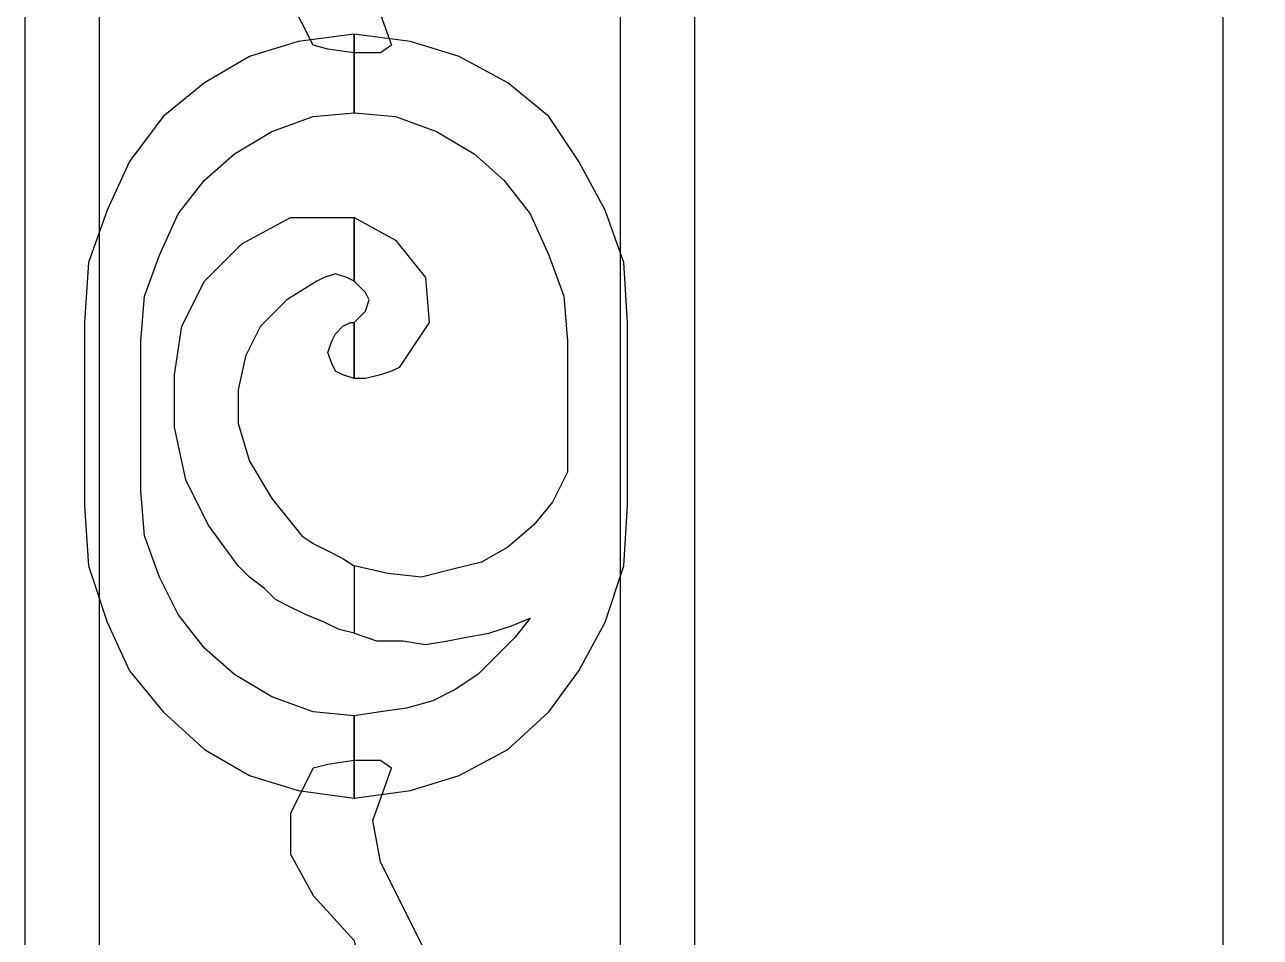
# Model space of a CAD drawing. Header units: centimetres. Extents: x -55 to 55, y -47 to 50.
# Drawn here: x -18.76 to 5.22, y -10.01 to 7.69 of the extents above; entities that cross this region are included whole.
import ezdxf

# ---------------------------------------------------------------- set-up
doc = ezdxf.new("R2010")
doc.units = ezdxf.units.CM
doc.header["$MEASUREMENT"] = 0
doc.layers.add('layer 1', color=7, linetype='Continuous')

msp = doc.modelspace()

# ---------------------------------------------------------------- linework, layer by layer
at = {"layer": 'layer 1', "color": 108}
for points, knots in [([(-18.759, -43.49358), (-18.759, -43.49358), (-18.759, 36.6394), (-18.759, 36.6394), (-18.759, 36.6394), (-18.759, 36.6394), (-17.306, 36.7847), (-17.306, 36.7847), (-17.306, 36.7847), (-17.306, 36.7847), (-17.306, -43.34828), (-17.306, -43.34828), (-17.306, -43.34828), (-17.306, -43.34828), (-18.759, -43.49358), (-18.759, -43.49358)], [0, 0, 0, 0, 0.25, 0.25, 0.25, 0.25, 0.5, 0.5, 0.5, 0.5, 0.75, 0.75, 0.75, 0.75, 1, 1, 1, 1]), ([(-7.20765, -43.49358), (-7.20765, -43.49358), (-7.20765, 36.6394), (-7.20765, 36.6394), (-7.20765, 36.6394), (-7.20765, 36.6394), (-5.75464, 36.7847), (-5.75464, 36.7847), (-5.75464, 36.7847), (-5.75464, 36.7847), (-5.75464, -43.34828), (-5.75464, -43.34828), (-5.75464, -43.34828), (-5.75464, -43.34828), (-7.20765, -43.49358), (-7.20765, -43.49358)], [0, 0, 0, 0, 0.25, 0.25, 0.25, 0.25, 0.5, 0.5, 0.5, 0.5, 0.75, 0.75, 0.75, 0.75, 1, 1, 1, 1]), ([(4.48901, -43.49358), (4.48901, -43.49358), (4.48901, 36.6394), (4.48901, 36.6394), (4.48901, 36.6394), (4.48901, 36.6394), (5.94201, 36.7847), (5.94201, 36.7847), (5.94201, 36.7847), (5.94201, 36.7847), (5.94201, -43.34828), (5.94201, -43.34828), (5.94201, -43.34828), (5.94201, -43.34828), (4.48901, -43.49358), (4.48901, -43.49358)], [0, 0, 0, 0, 0.25, 0.25, 0.25, 0.25, 0.5, 0.5, 0.5, 0.5, 0.75, 0.75, 0.75, 0.75, 1, 1, 1, 1]), ([(-10.9128, 10.99394), (-10.9128, 10.99394), (-10.98545, 11.57514), (-10.98545, 11.57514), (-10.98545, 11.57514), (-10.98545, 11.57514), (-11.2034, 12.15634), (-11.2034, 12.15634), (-11.2034, 12.15634), (-11.2034, 12.15634), (-11.494, 12.73754), (-11.494, 12.73754), (-11.494, 12.73754), (-11.494, 12.73754), (-11.9299, 13.24609), (-11.9299, 13.24609), (-11.9299, 13.24609), (-11.9299, 13.24609), (-12.2205, 13.75464), (-12.2205, 13.75464), (-12.2205, 13.75464), (-12.2205, 13.75464), (-12.2205, 14.26319), (-12.2205, 14.26319), (-12.2205, 14.26319), (-12.2205, 14.26319), (-12.0752, 14.77174), (-12.0752, 14.77174), (-12.0752, 14.77174), (-12.0752, 14.77174), (-11.85725, 15.28029), (-11.85725, 15.28029), (-11.85725, 15.28029), (-11.85725, 15.28029), (-11.71195, 15.78884), (-11.71195, 15.78884), (-11.71195, 15.78884), (-11.71195, 15.78884), (-11.56665, 16.44269), (-11.56665, 16.44269), (-11.56665, 16.44269), (-11.56665, 16.44269), (-11.56665, 17.16919), (-11.56665, 17.16919), (-11.56665, 17.16919), (-11.56665, 17.16919), (-11.85725, 17.96834), (-11.85725, 17.96834), (-11.85725, 17.96834), (-11.85725, 17.96834), (-11.85725, 17.53244), (-11.85725, 17.53244), (-11.85725, 17.53244), (-11.85725, 17.53244), (-11.85725, 17.16919), (-11.85725, 17.16919), (-11.85725, 17.16919), (-11.85725, 17.16919), (-11.9299, 16.87859), (-11.9299, 16.87859), (-11.9299, 16.87859), (-11.9299, 16.87859), (-11.9299, 16.58799), (-11.9299, 16.58799), (-11.9299, 16.58799), (-11.9299, 16.58799), (-12.2205, 15.78884), (-12.2205, 15.78884), (-12.2205, 15.78884), (-12.2205, 15.78884), (-12.58375, 15.28029), (-12.58375, 15.28029), (-12.58375, 15.28029), (-12.58375, 15.28029), (-12.87435, 14.77174), (-12.87435, 14.77174), (-12.87435, 14.77174), (-12.87435, 14.77174), (-13.0923, 14.26319), (-13.0923, 14.26319), (-13.0923, 14.26319), (-13.0923, 14.26319), (-13.01965, 13.17344), (-13.01965, 13.17344), (-13.01965, 13.17344), (-13.01965, 13.17344), (-12.5111, 12.44694), (-12.5111, 12.44694), (-12.5111, 12.44694), (-12.5111, 12.44694), (-12.14785, 11.72044), (-12.14785, 11.72044), (-12.14785, 11.72044), (-12.14785, 11.72044), (-12.3658, 10.63069), (-12.3658, 10.63069), (-12.3658, 10.63069), (-12.3658, 10.63069), (-13.16495, 9.75889), (-13.16495, 9.75889), (-13.16495, 9.75889), (-13.16495, 9.75889), (-13.60085, 8.95974), (-13.60085, 8.95974), (-13.60085, 8.95974), (-13.60085, 8.95974), (-13.60085, 8.16059), (-13.60085, 8.16059), (-13.60085, 8.16059), (-13.60085, 8.16059), (-13.16495, 7.28879), (-13.16495, 7.28879), (-13.16495, 7.28879), (-13.16495, 7.28879), (-12.87435, 7.21614), (-12.87435, 7.21614), (-12.87435, 7.21614), (-12.87435, 7.21614), (-12.3658, 7.14349), (-12.3658, 7.14349), (-12.3658, 7.14349), (-12.3658, 7.14349), (-11.85725, 7.14349), (-11.85725, 7.14349), (-11.85725, 7.14349), (-11.85725, 7.14349), (-11.6393, 7.28879), (-11.6393, 7.28879), (-11.6393, 7.28879), (-11.6393, 7.28879), (-12.00255, 8.30589), (-12.00255, 8.30589), (-12.00255, 8.30589), (-12.00255, 8.30589), (-11.85725, 9.17769), (-11.85725, 9.17769), (-11.85725, 9.17769), (-11.85725, 9.17769), (-11.42135, 9.97684), (-11.42135, 9.97684), (-11.42135, 9.97684), (-11.42135, 9.97684), (-10.9128, 10.99394), (-10.9128, 10.99394)], [0, 0, 0, 0, 0.02777778, 0.02777778, 0.02777778, 0.02777778, 0.05555556, 0.05555556, 0.05555556, 0.05555556, 0.08333333, 0.08333333, 0.08333333, 0.08333333, 0.11111111, 0.11111111, 0.11111111, 0.11111111, 0.13888889, 0.13888889, 0.13888889, 0.13888889, 0.16666667, 0.16666667, 0.16666667, 0.16666667, 0.19444444, 0.19444444, 0.19444444, 0.19444444, 0.22222222, 0.22222222, 0.22222222, 0.22222222, 0.25, 0.25, 0.25, 0.25, 0.27777778, 0.27777778, 0.27777778, 0.27777778, 0.30555556, 0.30555556, 0.30555556, 0.30555556, 0.33333333, 0.33333333, 0.33333333, 0.33333333, 0.36111111, 0.36111111, 0.36111111, 0.36111111, 0.38888889, 0.38888889, 0.38888889, 0.38888889, 0.41666667, 0.41666667, 0.41666667, 0.41666667, 0.44444444, 0.44444444, 0.44444444, 0.44444444, 0.47222222, 0.47222222, 0.47222222, 0.47222222, 0.5, 0.5, 0.5, 0.5, 0.52777778, 0.52777778, 0.52777778, 0.52777778, 0.55555556, 0.55555556, 0.55555556, 0.55555556, 0.58333333, 0.58333333, 0.58333333, 0.58333333, 0.61111111, 0.61111111, 0.61111111, 0.61111111, 0.63888889, 0.63888889, 0.63888889, 0.63888889, 0.66666667, 0.66666667, 0.66666667, 0.66666667, 0.69444444, 0.69444444, 0.69444444, 0.69444444, 0.72222222, 0.72222222, 0.72222222, 0.72222222, 0.75, 0.75, 0.75, 0.75, 0.77777778, 0.77777778, 0.77777778, 0.77777778, 0.80555556, 0.80555556, 0.80555556, 0.80555556, 0.83333333, 0.83333333, 0.83333333, 0.83333333, 0.86111111, 0.86111111, 0.86111111, 0.86111111, 0.88888889, 0.88888889, 0.88888889, 0.88888889, 0.91666667, 0.91666667, 0.91666667, 0.91666667, 0.94444444, 0.94444444, 0.94444444, 0.94444444, 0.97222222, 0.97222222, 0.97222222, 0.97222222, 1, 1, 1, 1]), ([(-12.3658, -7.31386), (-12.3658, -7.31386), (-13.45555, -7.16856), (-13.45555, -7.16856), (-13.45555, -7.16856), (-13.45555, -7.16856), (-14.4, -6.87796), (-14.4, -6.87796), (-14.4, -6.87796), (-14.4, -6.87796), (-15.2718, -6.36941), (-15.2718, -6.36941), (-15.2718, -6.36941), (-15.2718, -6.36941), (-16.07095, -5.64291), (-16.07095, -5.64291), (-16.07095, -5.64291), (-16.07095, -5.64291), (-16.7248, -4.84376), (-16.7248, -4.84376), (-16.7248, -4.84376), (-16.7248, -4.84376), (-17.1607, -3.89931), (-17.1607, -3.89931), (-17.1607, -3.89931), (-17.1607, -3.89931), (-17.52395, -2.80956), (-17.52395, -2.80956), (-17.52395, -2.80956), (-17.52395, -2.80956), (-17.5966, -1.64716), (-17.5966, -1.64716), (-17.5966, -1.64716), (-17.5966, -1.64716), (-17.5966, 1.91269), (-17.5966, 1.91269), (-17.5966, 1.91269), (-17.5966, 1.91269), (-17.52395, 3.07509), (-17.52395, 3.07509), (-17.52395, 3.07509), (-17.52395, 3.07509), (-17.1607, 4.09219), (-17.1607, 4.09219), (-17.1607, 4.09219), (-17.1607, 4.09219), (-16.7248, 5.03664), (-16.7248, 5.03664), (-16.7248, 5.03664), (-16.7248, 5.03664), (-16.07095, 5.90844), (-16.07095, 5.90844), (-16.07095, 5.90844), (-16.07095, 5.90844), (-15.2718, 6.56229), (-15.2718, 6.56229), (-15.2718, 6.56229), (-15.2718, 6.56229), (-14.4, 7.07084), (-14.4, 7.07084), (-14.4, 7.07084), (-14.4, 7.07084), (-13.45555, 7.36144), (-13.45555, 7.36144), (-13.45555, 7.36144), (-13.45555, 7.36144), (-12.3658, 7.50674), (-12.3658, 7.50674), (-12.3658, 7.50674), (-12.3658, 7.50674), (-12.3658, 5.98109), (-12.3658, 5.98109), (-12.3658, 5.98109), (-12.3658, 5.98109), (-13.16495, 5.90844), (-13.16495, 5.90844), (-13.16495, 5.90844), (-13.16495, 5.90844), (-13.9641, 5.61784), (-13.9641, 5.61784), (-13.9641, 5.61784), (-13.9641, 5.61784), (-14.6906, 5.18194), (-14.6906, 5.18194), (-14.6906, 5.18194), (-14.6906, 5.18194), (-15.2718, 4.67339), (-15.2718, 4.67339), (-15.2718, 4.67339), (-15.2718, 4.67339), (-15.78035, 4.01954), (-15.78035, 4.01954), (-15.78035, 4.01954), (-15.78035, 4.01954), (-16.1436, 3.22039), (-16.1436, 3.22039), (-16.1436, 3.22039), (-16.1436, 3.22039), (-16.4342, 2.42124), (-16.4342, 2.42124), (-16.4342, 2.42124), (-16.4342, 2.42124), (-16.50685, 1.54944), (-16.50685, 1.54944), (-16.50685, 1.54944), (-16.50685, 1.54944), (-16.50685, -1.35656), (-16.50685, -1.35656), (-16.50685, -1.35656), (-16.50685, -1.35656), (-16.4342, -2.22836), (-16.4342, -2.22836), (-16.4342, -2.22836), (-16.4342, -2.22836), (-16.1436, -3.02751), (-16.1436, -3.02751), (-16.1436, -3.02751), (-16.1436, -3.02751), (-15.78035, -3.75401), (-15.78035, -3.75401), (-15.78035, -3.75401), (-15.78035, -3.75401), (-15.2718, -4.40786), (-15.2718, -4.40786), (-15.2718, -4.40786), (-15.2718, -4.40786), (-14.6906, -4.91641), (-14.6906, -4.91641), (-14.6906, -4.91641), (-14.6906, -4.91641), (-13.9641, -5.35231), (-13.9641, -5.35231), (-13.9641, -5.35231), (-13.9641, -5.35231), (-13.16495, -5.64291), (-13.16495, -5.64291), (-13.16495, -5.64291), (-13.16495, -5.64291), (-12.3658, -5.71556), (-12.3658, -5.71556), (-12.3658, -5.71556), (-12.3658, -5.71556), (-12.3658, -7.31386), (-12.3658, -7.31386), (-12.3658, -7.31386), (-12.3658, -7.31386), (-12.3658, -7.31386), (-12.3658, -7.31386)], [0, 0, 0, 0, 0.02702703, 0.02702703, 0.02702703, 0.02702703, 0.05405405, 0.05405405, 0.05405405, 0.05405405, 0.08108108, 0.08108108, 0.08108108, 0.08108108, 0.10810811, 0.10810811, 0.10810811, 0.10810811, 0.13513514, 0.13513514, 0.13513514, 0.13513514, 0.16216216, 0.16216216, 0.16216216, 0.16216216, 0.18918919, 0.18918919, 0.18918919, 0.18918919, 0.21621622, 0.21621622, 0.21621622, 0.21621622, 0.24324324, 0.24324324, 0.24324324, 0.24324324, 0.27027027, 0.27027027, 0.27027027, 0.27027027, 0.2972973, 0.2972973, 0.2972973, 0.2972973, 0.32432432, 0.32432432, 0.32432432, 0.32432432, 0.35135135, 0.35135135, 0.35135135, 0.35135135, 0.37837838, 0.37837838, 0.37837838, 0.37837838, 0.40540541, 0.40540541, 0.40540541, 0.40540541, 0.43243243, 0.43243243, 0.43243243, 0.43243243, 0.45945946, 0.45945946, 0.45945946, 0.45945946, 0.48648649, 0.48648649, 0.48648649, 0.48648649, 0.51351351, 0.51351351, 0.51351351, 0.51351351, 0.54054054, 0.54054054, 0.54054054, 0.54054054, 0.56756757, 0.56756757, 0.56756757, 0.56756757, 0.59459459, 0.59459459, 0.59459459, 0.59459459, 0.62162162, 0.62162162, 0.62162162, 0.62162162, 0.64864865, 0.64864865, 0.64864865, 0.64864865, 0.67567568, 0.67567568, 0.67567568, 0.67567568, 0.7027027, 0.7027027, 0.7027027, 0.7027027, 0.72972973, 0.72972973, 0.72972973, 0.72972973, 0.75675676, 0.75675676, 0.75675676, 0.75675676, 0.78378378, 0.78378378, 0.78378378, 0.78378378, 0.81081081, 0.81081081, 0.81081081, 0.81081081, 0.83783784, 0.83783784, 0.83783784, 0.83783784, 0.86486486, 0.86486486, 0.86486486, 0.86486486, 0.89189189, 0.89189189, 0.89189189, 0.89189189, 0.91891892, 0.91891892, 0.91891892, 0.91891892, 0.94594595, 0.94594595, 0.94594595, 0.94594595, 0.97297297, 0.97297297, 0.97297297, 0.97297297, 1, 1, 1, 1]), ([(-12.3658, 7.50674), (-12.3658, 7.50674), (-11.27605, 7.36144), (-11.27605, 7.36144), (-11.27605, 7.36144), (-11.27605, 7.36144), (-10.3316, 7.07084), (-10.3316, 7.07084), (-10.3316, 7.07084), (-10.3316, 7.07084), (-9.38715, 6.56229), (-9.38715, 6.56229), (-9.38715, 6.56229), (-9.38715, 6.56229), (-8.588, 5.90844), (-8.588, 5.90844), (-8.588, 5.90844), (-8.588, 5.90844), (-8.0068, 5.03664), (-8.0068, 5.03664), (-8.0068, 5.03664), (-8.0068, 5.03664), (-7.49825, 4.09219), (-7.49825, 4.09219), (-7.49825, 4.09219), (-7.49825, 4.09219), (-7.135, 3.07509), (-7.135, 3.07509), (-7.135, 3.07509), (-7.135, 3.07509), (-7.06235, 1.91269), (-7.06235, 1.91269), (-7.06235, 1.91269), (-7.06235, 1.91269), (-7.06235, -1.64716), (-7.06235, -1.64716), (-7.06235, -1.64716), (-7.06235, -1.64716), (-7.135, -2.80956), (-7.135, -2.80956), (-7.135, -2.80956), (-7.135, -2.80956), (-7.49825, -3.89931), (-7.49825, -3.89931), (-7.49825, -3.89931), (-7.49825, -3.89931), (-8.0068, -4.84376), (-8.0068, -4.84376), (-8.0068, -4.84376), (-8.0068, -4.84376), (-8.588, -5.64291), (-8.588, -5.64291), (-8.588, -5.64291), (-8.588, -5.64291), (-9.38715, -6.36941), (-9.38715, -6.36941), (-9.38715, -6.36941), (-9.38715, -6.36941), (-10.3316, -6.87796), (-10.3316, -6.87796), (-10.3316, -6.87796), (-10.3316, -6.87796), (-11.27605, -7.16856), (-11.27605, -7.16856), (-11.27605, -7.16856), (-11.27605, -7.16856), (-12.3658, -7.31386), (-12.3658, -7.31386), (-12.3658, -7.31386), (-12.3658, -7.31386), (-12.3658, -5.71556), (-12.3658, -5.71556), (-12.3658, -5.71556), (-12.3658, -5.71556), (-11.85725, -5.64291), (-11.85725, -5.64291), (-11.85725, -5.64291), (-11.85725, -5.64291), (-11.3487, -5.57026), (-11.3487, -5.57026), (-11.3487, -5.57026), (-11.3487, -5.57026), (-10.84015, -5.42496), (-10.84015, -5.42496), (-10.84015, -5.42496), (-10.84015, -5.42496), (-10.40425, -5.20701), (-10.40425, -5.20701), (-10.40425, -5.20701), (-10.40425, -5.20701), (-9.96835, -4.91641), (-9.96835, -4.91641), (-9.96835, -4.91641), (-9.96835, -4.91641), (-9.6051, -4.55316), (-9.6051, -4.55316), (-9.6051, -4.55316), (-9.6051, -4.55316), (-9.24185, -4.18991), (-9.24185, -4.18991), (-9.24185, -4.18991), (-9.24185, -4.18991), (-8.95125, -3.82666), (-8.95125, -3.82666), (-8.95125, -3.82666), (-8.95125, -3.82666), (-9.3145, -3.97196), (-9.3145, -3.97196), (-9.3145, -3.97196), (-9.3145, -3.97196), (-9.7504, -4.11726), (-9.7504, -4.11726), (-9.7504, -4.11726), (-9.7504, -4.11726), (-10.1863, -4.18991), (-10.1863, -4.18991), (-10.1863, -4.18991), (-10.1863, -4.18991), (-10.54955, -4.26256), (-10.54955, -4.26256), (-10.54955, -4.26256), (-10.54955, -4.26256), (-10.98545, -4.33521), (-10.98545, -4.33521), (-10.98545, -4.33521), (-10.98545, -4.33521), (-11.42135, -4.26256), (-11.42135, -4.26256), (-11.42135, -4.26256), (-11.42135, -4.26256), (-11.9299, -4.26256), (-11.9299, -4.26256), (-11.9299, -4.26256), (-11.9299, -4.26256), (-12.3658, -4.11726), (-12.3658, -4.11726), (-12.3658, -4.11726), (-12.3658, -4.11726), (-12.3658, -2.80956), (-12.3658, -2.80956), (-12.3658, -2.80956), (-12.3658, -2.80956), (-11.71195, -2.95486), (-11.71195, -2.95486), (-11.71195, -2.95486), (-11.71195, -2.95486), (-11.0581, -3.02751), (-11.0581, -3.02751), (-11.0581, -3.02751), (-11.0581, -3.02751), (-10.4769, -2.88221), (-10.4769, -2.88221), (-10.4769, -2.88221), (-10.4769, -2.88221), (-9.8957, -2.73691), (-9.8957, -2.73691), (-9.8957, -2.73691), (-9.8957, -2.73691), (-9.38715, -2.44631), (-9.38715, -2.44631), (-9.38715, -2.44631), (-9.38715, -2.44631), (-8.8786, -2.01041), (-8.8786, -2.01041), (-8.8786, -2.01041), (-8.8786, -2.01041), (-8.51535, -1.57451), (-8.51535, -1.57451), (-8.51535, -1.57451), (-8.51535, -1.57451), (-8.22475, -0.99331), (-8.22475, -0.99331), (-8.22475, -0.99331), (-8.22475, -0.99331), (-8.22475, 1.54944), (-8.22475, 1.54944), (-8.22475, 1.54944), (-8.22475, 1.54944), (-8.2974, 2.42124), (-8.2974, 2.42124), (-8.2974, 2.42124), (-8.2974, 2.42124), (-8.588, 3.22039), (-8.588, 3.22039), (-8.588, 3.22039), (-8.588, 3.22039), (-8.95125, 4.01954), (-8.95125, 4.01954), (-8.95125, 4.01954), (-8.95125, 4.01954), (-9.4598, 4.67339), (-9.4598, 4.67339), (-9.4598, 4.67339), (-9.4598, 4.67339), (-10.041, 5.18194), (-10.041, 5.18194), (-10.041, 5.18194), (-10.041, 5.18194), (-10.7675, 5.61784), (-10.7675, 5.61784), (-10.7675, 5.61784), (-10.7675, 5.61784), (-11.56665, 5.90844), (-11.56665, 5.90844), (-11.56665, 5.90844), (-11.56665, 5.90844), (-12.3658, 5.98109), (-12.3658, 5.98109), (-12.3658, 5.98109), (-12.3658, 5.98109), (-12.3658, 7.50674), (-12.3658, 7.50674), (-12.3658, 7.50674), (-12.3658, 7.50674), (-12.3658, 7.50674), (-12.3658, 7.50674)], [0, 0, 0, 0, 0.01851852, 0.01851852, 0.01851852, 0.01851852, 0.03703704, 0.03703704, 0.03703704, 0.03703704, 0.05555556, 0.05555556, 0.05555556, 0.05555556, 0.07407407, 0.07407407, 0.07407407, 0.07407407, 0.09259259, 0.09259259, 0.09259259, 0.09259259, 0.11111111, 0.11111111, 0.11111111, 0.11111111, 0.12962963, 0.12962963, 0.12962963, 0.12962963, 0.14814815, 0.14814815, 0.14814815, 0.14814815, 0.16666667, 0.16666667, 0.16666667, 0.16666667, 0.18518519, 0.18518519, 0.18518519, 0.18518519, 0.2037037, 0.2037037, 0.2037037, 0.2037037, 0.22222222, 0.22222222, 0.22222222, 0.22222222, 0.24074074, 0.24074074, 0.24074074, 0.24074074, 0.25925926, 0.25925926, 0.25925926, 0.25925926, 0.27777778, 0.27777778, 0.27777778, 0.27777778, 0.2962963, 0.2962963, 0.2962963, 0.2962963, 0.31481481, 0.31481481, 0.31481481, 0.31481481, 0.33333333, 0.33333333, 0.33333333, 0.33333333, 0.35185185, 0.35185185, 0.35185185, 0.35185185, 0.37037037, 0.37037037, 0.37037037, 0.37037037, 0.38888889, 0.38888889, 0.38888889, 0.38888889, 0.40740741, 0.40740741, 0.40740741, 0.40740741, 0.42592593, 0.42592593, 0.42592593, 0.42592593, 0.44444444, 0.44444444, 0.44444444, 0.44444444, 0.46296296, 0.46296296, 0.46296296, 0.46296296, 0.48148148, 0.48148148, 0.48148148, 0.48148148, 0.5, 0.5, 0.5, 0.5, 0.51851852, 0.51851852, 0.51851852, 0.51851852, 0.53703704, 0.53703704, 0.53703704, 0.53703704, 0.55555556, 0.55555556, 0.55555556, 0.55555556, 0.57407407, 0.57407407, 0.57407407, 0.57407407, 0.59259259, 0.59259259, 0.59259259, 0.59259259, 0.61111111, 0.61111111, 0.61111111, 0.61111111, 0.62962963, 0.62962963, 0.62962963, 0.62962963, 0.64814815, 0.64814815, 0.64814815, 0.64814815, 0.66666667, 0.66666667, 0.66666667, 0.66666667, 0.68518519, 0.68518519, 0.68518519, 0.68518519, 0.7037037, 0.7037037, 0.7037037, 0.7037037, 0.72222222, 0.72222222, 0.72222222, 0.72222222, 0.74074074, 0.74074074, 0.74074074, 0.74074074, 0.75925926, 0.75925926, 0.75925926, 0.75925926, 0.77777778, 0.77777778, 0.77777778, 0.77777778, 0.7962963, 0.7962963, 0.7962963, 0.7962963, 0.81481481, 0.81481481, 0.81481481, 0.81481481, 0.83333333, 0.83333333, 0.83333333, 0.83333333, 0.85185185, 0.85185185, 0.85185185, 0.85185185, 0.87037037, 0.87037037, 0.87037037, 0.87037037, 0.88888889, 0.88888889, 0.88888889, 0.88888889, 0.90740741, 0.90740741, 0.90740741, 0.90740741, 0.92592593, 0.92592593, 0.92592593, 0.92592593, 0.94444444, 0.94444444, 0.94444444, 0.94444444, 0.96296296, 0.96296296, 0.96296296, 0.96296296, 0.98148148, 0.98148148, 0.98148148, 0.98148148, 1, 1, 1, 1]), ([(-12.3658, 3.94689), (-12.3658, 3.94689), (-12.58375, 3.94689), (-12.58375, 3.94689), (-12.58375, 3.94689), (-12.58375, 3.94689), (-12.87435, 3.94689), (-12.87435, 3.94689), (-12.87435, 3.94689), (-12.87435, 3.94689), (-13.2376, 3.94689), (-13.2376, 3.94689), (-13.2376, 3.94689), (-13.2376, 3.94689), (-13.60085, 3.94689), (-13.60085, 3.94689), (-13.60085, 3.94689), (-13.60085, 3.94689), (-14.5453, 3.43834), (-14.5453, 3.43834), (-14.5453, 3.43834), (-14.5453, 3.43834), (-15.2718, 2.71184), (-15.2718, 2.71184), (-15.2718, 2.71184), (-15.2718, 2.71184), (-15.7077, 1.84004), (-15.7077, 1.84004), (-15.7077, 1.84004), (-15.7077, 1.84004), (-15.853, 0.89559), (-15.853, 0.89559), (-15.853, 0.89559), (-15.853, 0.89559), (-15.853, -0.12151), (-15.853, -0.12151), (-15.853, -0.12151), (-15.853, -0.12151), (-15.63505, -1.13861), (-15.63505, -1.13861), (-15.63505, -1.13861), (-15.63505, -1.13861), (-15.19915, -2.01041), (-15.19915, -2.01041), (-15.19915, -2.01041), (-15.19915, -2.01041), (-14.61795, -2.80956), (-14.61795, -2.80956), (-14.61795, -2.80956), (-14.61795, -2.80956), (-14.4, -3.02751), (-14.4, -3.02751), (-14.4, -3.02751), (-14.4, -3.02751), (-14.1094, -3.24546), (-14.1094, -3.24546), (-14.1094, -3.24546), (-14.1094, -3.24546), (-13.89145, -3.46341), (-13.89145, -3.46341), (-13.89145, -3.46341), (-13.89145, -3.46341), (-13.60085, -3.60871), (-13.60085, -3.60871), (-13.60085, -3.60871), (-13.60085, -3.60871), (-13.31025, -3.75401), (-13.31025, -3.75401), (-13.31025, -3.75401), (-13.31025, -3.75401), (-12.947, -3.89931), (-12.947, -3.89931), (-12.947, -3.89931), (-12.947, -3.89931), (-12.6564, -4.04461), (-12.6564, -4.04461), (-12.6564, -4.04461), (-12.6564, -4.04461), (-12.3658, -4.11726), (-12.3658, -4.11726), (-12.3658, -4.11726), (-12.3658, -4.11726), (-12.3658, -2.80956), (-12.3658, -2.80956), (-12.3658, -2.80956), (-12.3658, -2.80956), (-12.58375, -2.66426), (-12.58375, -2.66426), (-12.58375, -2.66426), (-12.58375, -2.66426), (-12.87435, -2.51896), (-12.87435, -2.51896), (-12.87435, -2.51896), (-12.87435, -2.51896), (-13.16495, -2.37366), (-13.16495, -2.37366), (-13.16495, -2.37366), (-13.16495, -2.37366), (-13.3829, -2.22836), (-13.3829, -2.22836), (-13.3829, -2.22836), (-13.3829, -2.22836), (-13.9641, -1.50186), (-13.9641, -1.50186), (-13.9641, -1.50186), (-13.9641, -1.50186), (-14.4, -0.77536), (-14.4, -0.77536), (-14.4, -0.77536), (-14.4, -0.77536), (-14.61795, -0.04886), (-14.61795, -0.04886), (-14.61795, -0.04886), (-14.61795, -0.04886), (-14.61795, 0.60499), (-14.61795, 0.60499), (-14.61795, 0.60499), (-14.61795, 0.60499), (-14.47265, 1.25884), (-14.47265, 1.25884), (-14.47265, 1.25884), (-14.47265, 1.25884), (-14.18205, 1.84004), (-14.18205, 1.84004), (-14.18205, 1.84004), (-14.18205, 1.84004), (-13.6735, 2.34859), (-13.6735, 2.34859), (-13.6735, 2.34859), (-13.6735, 2.34859), (-13.0923, 2.71184), (-13.0923, 2.71184), (-13.0923, 2.71184), (-13.0923, 2.71184), (-12.947, 2.78449), (-12.947, 2.78449), (-12.947, 2.78449), (-12.947, 2.78449), (-12.72905, 2.85714), (-12.72905, 2.85714), (-12.72905, 2.85714), (-12.72905, 2.85714), (-12.5111, 2.78449), (-12.5111, 2.78449), (-12.5111, 2.78449), (-12.5111, 2.78449), (-12.3658, 2.71184), (-12.3658, 2.71184), (-12.3658, 2.71184), (-12.3658, 2.71184), (-12.3658, 3.94689), (-12.3658, 3.94689), (-12.3658, 3.94689), (-12.3658, 3.94689), (-12.3658, 3.94689), (-12.3658, 3.94689)], [0, 0, 0, 0, 0.02564103, 0.02564103, 0.02564103, 0.02564103, 0.05128205, 0.05128205, 0.05128205, 0.05128205, 0.07692308, 0.07692308, 0.07692308, 0.07692308, 0.1025641, 0.1025641, 0.1025641, 0.1025641, 0.12820513, 0.12820513, 0.12820513, 0.12820513, 0.15384615, 0.15384615, 0.15384615, 0.15384615, 0.17948718, 0.17948718, 0.17948718, 0.17948718, 0.20512821, 0.20512821, 0.20512821, 0.20512821, 0.23076923, 0.23076923, 0.23076923, 0.23076923, 0.25641026, 0.25641026, 0.25641026, 0.25641026, 0.28205128, 0.28205128, 0.28205128, 0.28205128, 0.30769231, 0.30769231, 0.30769231, 0.30769231, 0.33333333, 0.33333333, 0.33333333, 0.33333333, 0.35897436, 0.35897436, 0.35897436, 0.35897436, 0.38461538, 0.38461538, 0.38461538, 0.38461538, 0.41025641, 0.41025641, 0.41025641, 0.41025641, 0.43589744, 0.43589744, 0.43589744, 0.43589744, 0.46153846, 0.46153846, 0.46153846, 0.46153846, 0.48717949, 0.48717949, 0.48717949, 0.48717949, 0.51282051, 0.51282051, 0.51282051, 0.51282051, 0.53846154, 0.53846154, 0.53846154, 0.53846154, 0.56410256, 0.56410256, 0.56410256, 0.56410256, 0.58974359, 0.58974359, 0.58974359, 0.58974359, 0.61538462, 0.61538462, 0.61538462, 0.61538462, 0.64102564, 0.64102564, 0.64102564, 0.64102564, 0.66666667, 0.66666667, 0.66666667, 0.66666667, 0.69230769, 0.69230769, 0.69230769, 0.69230769, 0.71794872, 0.71794872, 0.71794872, 0.71794872, 0.74358974, 0.74358974, 0.74358974, 0.74358974, 0.76923077, 0.76923077, 0.76923077, 0.76923077, 0.79487179, 0.79487179, 0.79487179, 0.79487179, 0.82051282, 0.82051282, 0.82051282, 0.82051282, 0.84615385, 0.84615385, 0.84615385, 0.84615385, 0.87179487, 0.87179487, 0.87179487, 0.87179487, 0.8974359, 0.8974359, 0.8974359, 0.8974359, 0.92307692, 0.92307692, 0.92307692, 0.92307692, 0.94871795, 0.94871795, 0.94871795, 0.94871795, 0.97435897, 0.97435897, 0.97435897, 0.97435897, 1, 1, 1, 1]), ([(-12.3658, 0.82294), (-12.3658, 0.82294), (-12.14785, 0.82294), (-12.14785, 0.82294), (-12.14785, 0.82294), (-12.14785, 0.82294), (-11.85725, 0.89559), (-11.85725, 0.89559), (-11.85725, 0.89559), (-11.85725, 0.89559), (-11.6393, 0.96824), (-11.6393, 0.96824), (-11.6393, 0.96824), (-11.6393, 0.96824), (-11.494, 1.04089), (-11.494, 1.04089), (-11.494, 1.04089), (-11.494, 1.04089), (-10.9128, 1.91269), (-10.9128, 1.91269), (-10.9128, 1.91269), (-10.9128, 1.91269), (-10.98545, 2.78449), (-10.98545, 2.78449), (-10.98545, 2.78449), (-10.98545, 2.78449), (-11.56665, 3.51099), (-11.56665, 3.51099), (-11.56665, 3.51099), (-11.56665, 3.51099), (-12.3658, 3.94689), (-12.3658, 3.94689), (-12.3658, 3.94689), (-12.3658, 3.94689), (-12.3658, 2.71184), (-12.3658, 2.71184), (-12.3658, 2.71184), (-12.3658, 2.71184), (-12.14785, 2.49389), (-12.14785, 2.49389), (-12.14785, 2.49389), (-12.14785, 2.49389), (-12.0752, 2.34859), (-12.0752, 2.34859), (-12.0752, 2.34859), (-12.0752, 2.34859), (-12.14785, 2.13064), (-12.14785, 2.13064), (-12.14785, 2.13064), (-12.14785, 2.13064), (-12.3658, 1.91269), (-12.3658, 1.91269), (-12.3658, 1.91269), (-12.3658, 1.91269), (-12.3658, 0.82294), (-12.3658, 0.82294)], [0, 0, 0, 0, 0.07142857, 0.07142857, 0.07142857, 0.07142857, 0.14285714, 0.14285714, 0.14285714, 0.14285714, 0.21428571, 0.21428571, 0.21428571, 0.21428571, 0.28571429, 0.28571429, 0.28571429, 0.28571429, 0.35714286, 0.35714286, 0.35714286, 0.35714286, 0.42857143, 0.42857143, 0.42857143, 0.42857143, 0.5, 0.5, 0.5, 0.5, 0.57142857, 0.57142857, 0.57142857, 0.57142857, 0.64285714, 0.64285714, 0.64285714, 0.64285714, 0.71428571, 0.71428571, 0.71428571, 0.71428571, 0.78571429, 0.78571429, 0.78571429, 0.78571429, 0.85714286, 0.85714286, 0.85714286, 0.85714286, 0.92857143, 0.92857143, 0.92857143, 0.92857143, 1, 1, 1, 1]), ([(-12.3658, 1.91269), (-12.3658, 1.91269), (-12.3658, 1.91269), (-12.3658, 1.91269), (-12.3658, 1.91269), (-12.3658, 1.91269), (-12.3658, 1.91269), (-12.3658, 1.91269), (-12.3658, 1.91269), (-12.3658, 1.91269), (-12.3658, 1.91269), (-12.3658, 1.91269), (-12.3658, 1.91269), (-12.3658, 1.91269), (-12.43845, 1.91269), (-12.43845, 1.91269), (-12.43845, 1.91269), (-12.43845, 1.91269), (-12.58375, 1.84004), (-12.58375, 1.84004), (-12.58375, 1.84004), (-12.58375, 1.84004), (-12.72905, 1.69474), (-12.72905, 1.69474), (-12.72905, 1.69474), (-12.72905, 1.69474), (-12.8017, 1.54944), (-12.8017, 1.54944), (-12.8017, 1.54944), (-12.8017, 1.54944), (-12.87435, 1.33149), (-12.87435, 1.33149), (-12.87435, 1.33149), (-12.87435, 1.33149), (-12.8017, 1.11354), (-12.8017, 1.11354), (-12.8017, 1.11354), (-12.8017, 1.11354), (-12.72905, 0.96824), (-12.72905, 0.96824), (-12.72905, 0.96824), (-12.72905, 0.96824), (-12.58375, 0.89559), (-12.58375, 0.89559), (-12.58375, 0.89559), (-12.58375, 0.89559), (-12.3658, 0.82294), (-12.3658, 0.82294), (-12.3658, 0.82294), (-12.3658, 0.82294), (-12.3658, 1.91269), (-12.3658, 1.91269)], [0, 0, 0, 0, 0.07692308, 0.07692308, 0.07692308, 0.07692308, 0.15384615, 0.15384615, 0.15384615, 0.15384615, 0.23076923, 0.23076923, 0.23076923, 0.23076923, 0.30769231, 0.30769231, 0.30769231, 0.30769231, 0.38461538, 0.38461538, 0.38461538, 0.38461538, 0.46153846, 0.46153846, 0.46153846, 0.46153846, 0.53846154, 0.53846154, 0.53846154, 0.53846154, 0.61538462, 0.61538462, 0.61538462, 0.61538462, 0.69230769, 0.69230769, 0.69230769, 0.69230769, 0.76923077, 0.76923077, 0.76923077, 0.76923077, 0.84615385, 0.84615385, 0.84615385, 0.84615385, 0.92307692, 0.92307692, 0.92307692, 0.92307692, 1, 1, 1, 1]), ([(-10.9128, -10.43781), (-10.9128, -10.43781), (-10.98545, -11.01901), (-10.98545, -11.01901), (-10.98545, -11.01901), (-10.98545, -11.01901), (-11.2034, -11.60022), (-11.2034, -11.60022), (-11.2034, -11.60022), (-11.2034, -11.60022), (-11.494, -12.18142), (-11.494, -12.18142), (-11.494, -12.18142), (-11.494, -12.18142), (-11.9299, -12.68997), (-11.9299, -12.68997), (-11.9299, -12.68997), (-11.9299, -12.68997), (-12.2205, -13.19852), (-12.2205, -13.19852), (-12.2205, -13.19852), (-12.2205, -13.19852), (-12.2205, -13.70707), (-12.2205, -13.70707), (-12.2205, -13.70707), (-12.2205, -13.70707), (-12.0752, -14.21562), (-12.0752, -14.21562), (-12.0752, -14.21562), (-12.0752, -14.21562), (-11.85725, -14.72417), (-11.85725, -14.72417), (-11.85725, -14.72417), (-11.85725, -14.72417), (-11.71195, -15.23272), (-11.71195, -15.23272), (-11.71195, -15.23272), (-11.71195, -15.23272), (-11.56665, -15.81392), (-11.56665, -15.81392), (-11.56665, -15.81392), (-11.56665, -15.81392), (-11.56665, -16.54042), (-11.56665, -16.54042), (-11.56665, -16.54042), (-11.56665, -16.54042), (-11.85725, -17.33957), (-11.85725, -17.33957), (-11.85725, -17.33957), (-11.85725, -17.33957), (-11.85725, -16.97632), (-11.85725, -16.97632), (-11.85725, -16.97632), (-11.85725, -16.97632), (-11.85725, -16.61307), (-11.85725, -16.61307), (-11.85725, -16.61307), (-11.85725, -16.61307), (-11.9299, -16.32247), (-11.9299, -16.32247), (-11.9299, -16.32247), (-11.9299, -16.32247), (-11.9299, -16.03187), (-11.9299, -16.03187), (-11.9299, -16.03187), (-11.9299, -16.03187), (-12.2205, -15.23272), (-12.2205, -15.23272), (-12.2205, -15.23272), (-12.2205, -15.23272), (-12.58375, -14.65152), (-12.58375, -14.65152), (-12.58375, -14.65152), (-12.58375, -14.65152), (-12.87435, -14.21562), (-12.87435, -14.21562), (-12.87435, -14.21562), (-12.87435, -14.21562), (-13.0923, -13.70707), (-13.0923, -13.70707), (-13.0923, -13.70707), (-13.0923, -13.70707), (-13.01965, -12.61732), (-13.01965, -12.61732), (-13.01965, -12.61732), (-13.01965, -12.61732), (-12.5111, -11.89082), (-12.5111, -11.89082), (-12.5111, -11.89082), (-12.5111, -11.89082), (-12.14785, -11.16432), (-12.14785, -11.16432), (-12.14785, -11.16432), (-12.14785, -11.16432), (-12.3658, -10.07456), (-12.3658, -10.07456), (-12.3658, -10.07456), (-12.3658, -10.07456), (-13.16495, -9.20276), (-13.16495, -9.20276), (-13.16495, -9.20276), (-13.16495, -9.20276), (-13.60085, -8.40361), (-13.60085, -8.40361), (-13.60085, -8.40361), (-13.60085, -8.40361), (-13.60085, -7.60446), (-13.60085, -7.60446), (-13.60085, -7.60446), (-13.60085, -7.60446), (-13.16495, -6.73266), (-13.16495, -6.73266), (-13.16495, -6.73266), (-13.16495, -6.73266), (-12.87435, -6.66001), (-12.87435, -6.66001), (-12.87435, -6.66001), (-12.87435, -6.66001), (-12.3658, -6.58736), (-12.3658, -6.58736), (-12.3658, -6.58736), (-12.3658, -6.58736), (-11.85725, -6.58736), (-11.85725, -6.58736), (-11.85725, -6.58736), (-11.85725, -6.58736), (-11.6393, -6.73266), (-11.6393, -6.73266), (-11.6393, -6.73266), (-11.6393, -6.73266), (-12.00255, -7.74976), (-12.00255, -7.74976), (-12.00255, -7.74976), (-12.00255, -7.74976), (-11.85725, -8.54891), (-11.85725, -8.54891), (-11.85725, -8.54891), (-11.85725, -8.54891), (-11.42135, -9.42071), (-11.42135, -9.42071), (-11.42135, -9.42071), (-11.42135, -9.42071), (-10.9128, -10.43781), (-10.9128, -10.43781)], [0, 0, 0, 0, 0.02777778, 0.02777778, 0.02777778, 0.02777778, 0.05555556, 0.05555556, 0.05555556, 0.05555556, 0.08333333, 0.08333333, 0.08333333, 0.08333333, 0.11111111, 0.11111111, 0.11111111, 0.11111111, 0.13888889, 0.13888889, 0.13888889, 0.13888889, 0.16666667, 0.16666667, 0.16666667, 0.16666667, 0.19444444, 0.19444444, 0.19444444, 0.19444444, 0.22222222, 0.22222222, 0.22222222, 0.22222222, 0.25, 0.25, 0.25, 0.25, 0.27777778, 0.27777778, 0.27777778, 0.27777778, 0.30555556, 0.30555556, 0.30555556, 0.30555556, 0.33333333, 0.33333333, 0.33333333, 0.33333333, 0.36111111, 0.36111111, 0.36111111, 0.36111111, 0.38888889, 0.38888889, 0.38888889, 0.38888889, 0.41666667, 0.41666667, 0.41666667, 0.41666667, 0.44444444, 0.44444444, 0.44444444, 0.44444444, 0.47222222, 0.47222222, 0.47222222, 0.47222222, 0.5, 0.5, 0.5, 0.5, 0.52777778, 0.52777778, 0.52777778, 0.52777778, 0.55555556, 0.55555556, 0.55555556, 0.55555556, 0.58333333, 0.58333333, 0.58333333, 0.58333333, 0.61111111, 0.61111111, 0.61111111, 0.61111111, 0.63888889, 0.63888889, 0.63888889, 0.63888889, 0.66666667, 0.66666667, 0.66666667, 0.66666667, 0.69444444, 0.69444444, 0.69444444, 0.69444444, 0.72222222, 0.72222222, 0.72222222, 0.72222222, 0.75, 0.75, 0.75, 0.75, 0.77777778, 0.77777778, 0.77777778, 0.77777778, 0.80555556, 0.80555556, 0.80555556, 0.80555556, 0.83333333, 0.83333333, 0.83333333, 0.83333333, 0.86111111, 0.86111111, 0.86111111, 0.86111111, 0.88888889, 0.88888889, 0.88888889, 0.88888889, 0.91666667, 0.91666667, 0.91666667, 0.91666667, 0.94444444, 0.94444444, 0.94444444, 0.94444444, 0.97222222, 0.97222222, 0.97222222, 0.97222222, 1, 1, 1, 1])]:
    msp.add_open_spline(points, degree=3, knots=knots, dxfattribs=at)

doc.saveas('drawing.dxf')
